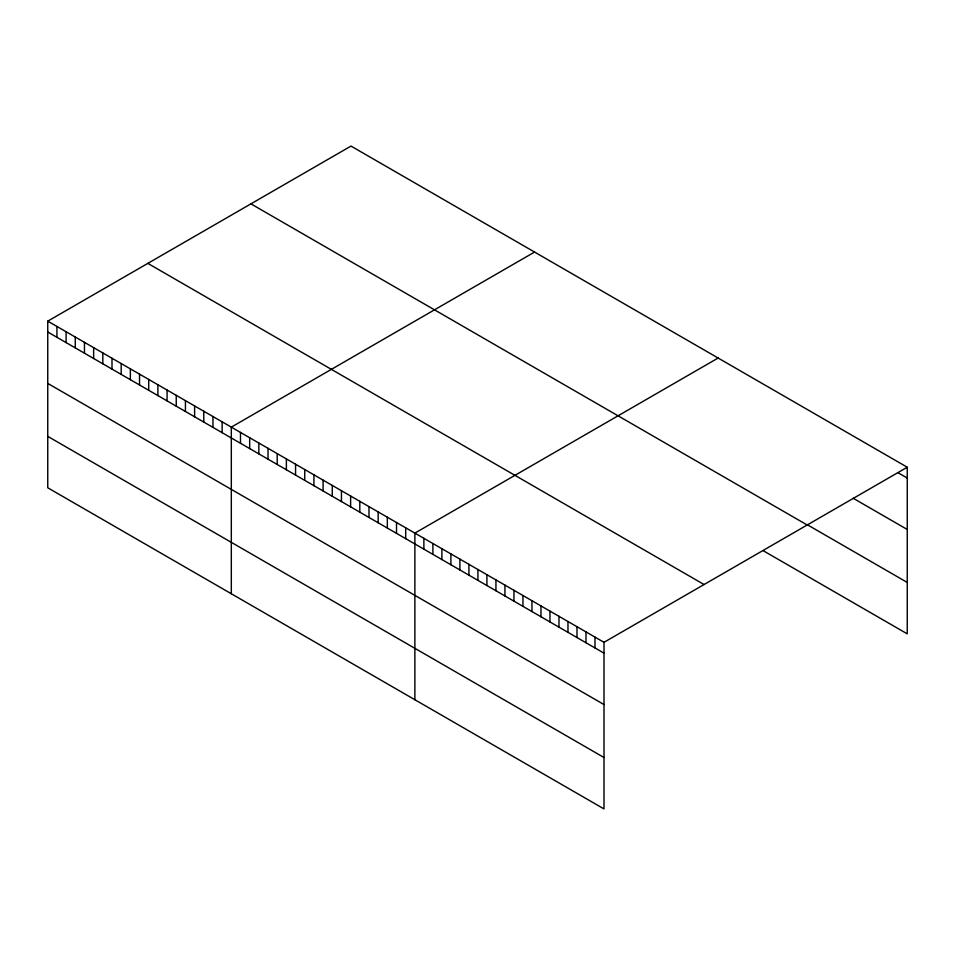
<?xml version="1.0" encoding="UTF-8"?>
<svg xmlns="http://www.w3.org/2000/svg" width="955" height="955" viewBox="0 0 955 955"><rect width="100%" height="100%" fill="white"/><g stroke="black" fill="none" stroke-linecap="round" stroke-linejoin="round"><path stroke-width="1.43" d="M47.75 321.155L604.002 642.309L604.002 808.921L47.75 487.778L47.75 321.155L350.998 146.079L907.25 467.222L907.25 633.845L763.152 550.653M534.561 252.06L231.313 427.136L231.313 593.747M718.124 358.03L414.876 533.117L414.876 699.729M604.002 642.309L907.25 467.222M898.249 472.868L907.25 478.061M853.209 498.271L907.25 529.476M808.181 525.238L907.25 582.443M250.926 203.857L807.178 524.999M147.822 263.377L704.074 584.532M47.75 331.994L604.002 653.148M47.75 383.409L604.002 704.551M47.75 436.363L604.002 757.518M595.001 637.104L595.001 647.944M585.988 631.9L585.988 642.751M576.987 626.707L576.987 637.546M567.974 621.502L567.974 632.341M558.973 616.309L558.973 627.149M549.961 611.105L549.961 621.944M540.96 605.912L540.96 616.751M531.959 600.707L531.959 611.546M522.946 595.514L522.946 606.353M513.945 590.309L513.945 601.149M504.932 585.105L504.932 595.956M495.932 579.912L495.932 590.751M486.919 574.707L486.919 585.546M477.918 569.514L477.918 580.354M468.917 564.31L468.917 575.149M459.904 559.117L459.904 569.956M450.903 553.912L450.903 564.751M441.89 548.707L441.89 559.558M432.89 543.514L432.89 554.354M423.877 538.31L423.877 549.149M405.696 527.817L405.696 538.656M396.516 522.516L396.516 533.356M387.336 517.216L387.336 528.055M378.168 511.916L378.168 522.755M368.988 506.616L368.988 517.455M359.808 501.315L359.808 512.167M350.628 496.027L350.628 506.866M341.448 490.727L341.448 501.566M332.268 485.427L332.268 496.266M323.1 480.126L323.1 490.966M313.92 474.826L313.92 485.665M304.74 469.526L304.74 480.365M295.561 464.226L295.561 475.065M286.381 458.925L286.381 469.764M277.201 453.625L277.201 464.464M268.021 448.325L268.021 459.176M258.853 443.036L258.853 453.876M249.673 437.736L249.673 448.575M240.493 432.436L240.493 443.275M222.133 421.835L222.133 432.675M212.953 416.535L212.953 427.374M203.773 411.235L203.773 422.074M194.605 405.935L194.605 416.774M185.425 400.634L185.425 411.486M176.245 395.346L176.245 406.185M167.065 390.046L167.065 400.885M157.885 384.746L157.885 395.585M148.705 379.445L148.705 390.285M139.537 374.145L139.537 384.984M130.358 368.845L130.358 379.684M121.178 363.545L121.178 374.384M111.998 358.244L111.998 369.084M102.818 352.944L102.818 363.795M93.638 347.656L93.638 358.495M84.458 342.356L84.458 353.195M75.29 337.055L75.29 347.895M66.11 331.755L66.11 342.594M56.93 326.455L56.93 337.294"/></g></svg>
